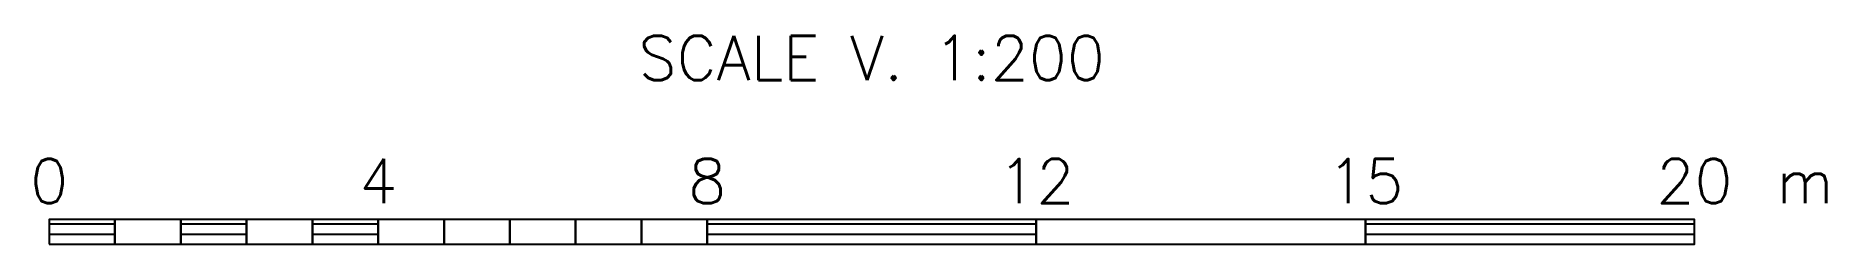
# Model space of a CAD drawing. Header units: metres. Extents: x 4.6 to 59, y 124.8 to 131.1.
import ezdxf
from ezdxf.enums import TextEntityAlignment as Align

# ---------------------------------------------------------------- set-up
doc = ezdxf.new("R2010")
doc.units = ezdxf.units.M
doc.styles.get("Standard").update_dxf_attribs({"font": 'Simplex.shx'})
pattern_1 = [(0, (0, -9.23375), (0, 0.3175), [])]

msp = doc.modelspace()

# ---------------------------------------------------------------- hatches: boundary and pattern name
at = {"linetype": 'Continuous'}
h = msp.add_hatch(dxfattribs=at)
h.set_pattern_fill('LINE', color=1, scale=0.1, style=0)
h.set_pattern_definition(pattern_1)
h.paths.add_polyline_path([(5, 124.766), (7, 124.766), (7, 125.516), (5, 125.516)])
h = msp.add_hatch(dxfattribs=at)
h.set_pattern_fill('LINE', color=1, scale=0.1, style=0)
h.set_pattern_definition(pattern_1)
h.paths.add_polyline_path([(9, 124.766), (11, 124.766), (11, 125.516), (9, 125.516)])
h = msp.add_hatch(dxfattribs=at)
h.set_pattern_fill('LINE', color=1, scale=0.1, style=0)
h.set_pattern_definition(pattern_1)
h.paths.add_polyline_path([(13, 124.766), (15, 124.766), (15, 125.516), (13, 125.516)])
h = msp.add_hatch(dxfattribs=at)
h.set_pattern_fill('LINE', color=1, scale=0.1, style=0)
h.set_pattern_definition(pattern_1)
h.paths.add_polyline_path([(25, 124.766), (35, 124.766), (35, 125.516), (25, 125.516)])
h = msp.add_hatch(dxfattribs=at)
h.set_pattern_fill('LINE', color=1, scale=0.1, style=0)
h.set_pattern_definition(pattern_1)
h.paths.add_polyline_path([(45, 124.766), (55, 124.766), (55, 125.516), (45, 125.516)])

# ---------------------------------------------------------------- linework, layer by layer
at = {"color": 2, "linetype": 'Continuous'}
for points in [[(5, 124.766), (7, 124.766), (7, 125.516), (5, 125.516)], [(7, 124.766), (9, 124.766), (9, 125.516), (7, 125.516)], [(9, 124.766), (11, 124.766), (11, 125.516), (9, 125.516)], [(11, 124.766), (13, 124.766), (13, 125.516), (11, 125.516)], [(13, 124.766), (15, 124.766), (15, 125.516), (13, 125.516)], [(15, 124.766), (17, 124.766), (17, 125.516), (15, 125.516)], [(17, 124.766), (19, 124.766), (19, 125.516), (17, 125.516)], [(19, 124.766), (21, 124.766), (21, 125.516), (19, 125.516)], [(21, 124.766), (23, 124.766), (23, 125.516), (21, 125.516)], [(23, 124.766), (25, 124.766), (25, 125.516), (23, 125.516)], [(25, 124.766), (35, 124.766), (35, 125.516), (25, 125.516)], [(35, 124.766), (45, 124.766), (45, 125.516), (35, 125.516)], [(45, 124.766), (55, 124.766), (55, 125.516), (45, 125.516)]]:
    msp.add_lwpolyline(points, close=True, dxfattribs=at)

# ---------------------------------------------------------------- texts
at = {"color": 3, "linetype": 'Continuous'}
msp.add_text('SCALE V. 1:200', height=1.35, dxfattribs=at).set_placement((30, 129.766), align=Align.CENTER)
at = {"color": 2, "linetype": 'Continuous'}
for s, p in [('0', (5, 126.016)), ('4', (15, 126.016)), ('8', (25, 126.016)), ('12', (35, 126.016)), ('15', (45, 126.016)), ('20', (55, 126.016))]:
    msp.add_text(s, height=1.35, dxfattribs=at).set_placement(p, align=Align.CENTER)
msp.add_text('m', height=1.35, dxfattribs=at).set_placement((57.5, 126.016))

doc.saveas('drawing.dxf')
